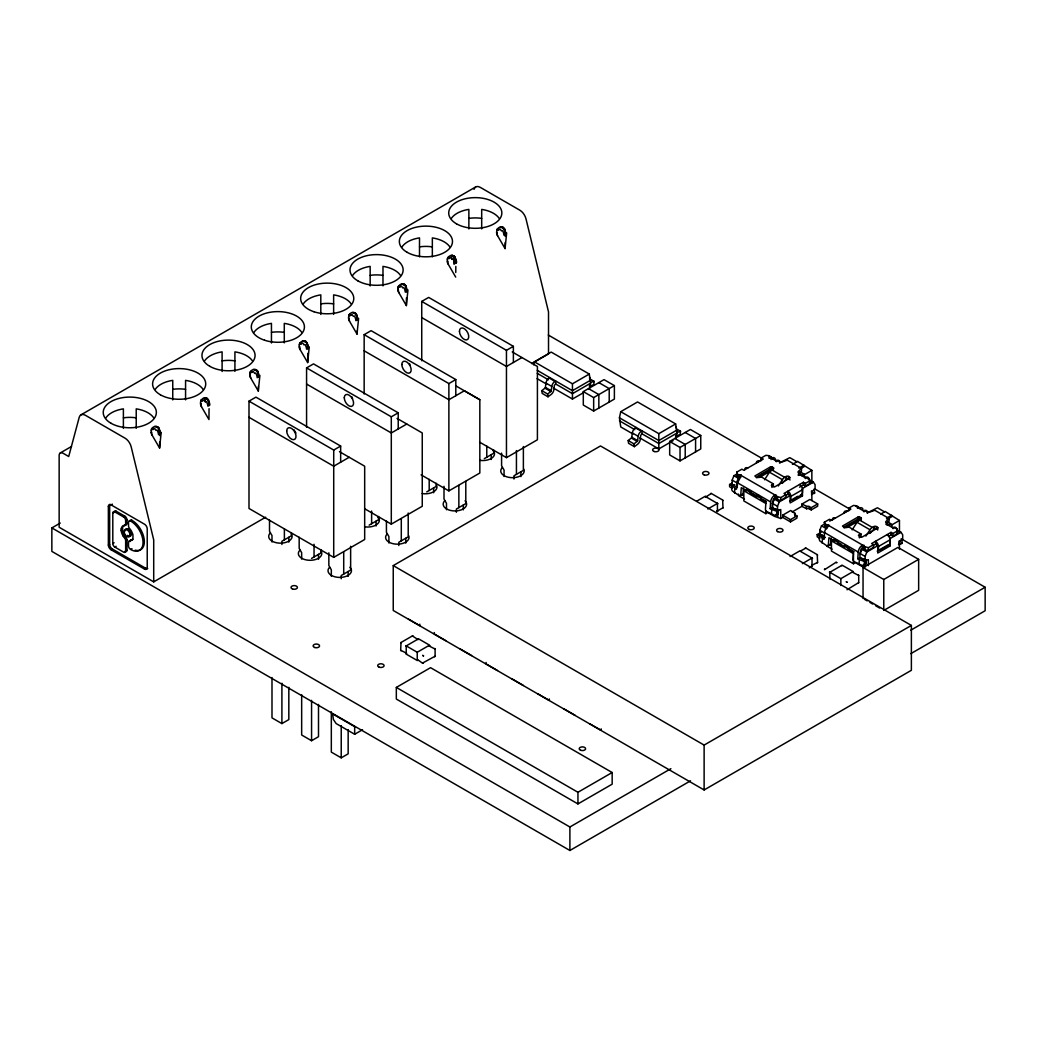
<?xml version="1.0" encoding="UTF-8"?>
<svg xmlns="http://www.w3.org/2000/svg" width="1037" height="1037" viewBox="0 0 1037 1037"><rect width="100%" height="100%" fill="white"/><g stroke="black" fill="none" stroke-linecap="round" stroke-linejoin="round"><path stroke-width="1.5" d="M811.517 494.61A1.828 0.661 67.7 0 0 811.699 494.208L811.478 490.942M811.699 494.208L814.551 493.042L814.317 489.775M899.299 544.321L899.079 541.042L901.918 539.875L902.151 543.142L899.299 544.321A1.828 0.661 67.7 0 1 898.496 544.451L901.347 543.284A1.828 0.661 67.7 0 0 902.151 543.142M151.246 430.342L152.452 428.333L151.415 429.292C151.532 427.672 154.176 428.216 152.932 429.616L154.552 428.398L155.991 430.381L157.067 429.992A5.496 2.035 67.3 0 1 158.518 434.646L160.437 433.531A5.496 4.096 49.8 0 0 158.7 429.046L159.167 428.553L156.989 426.713L158.168 427.05C152.776 423.939 149.056 431.314 152.322 435.553L159.594 448.049L159.659 441.827M159.724 435.618L158.842 427.866L159.737 430.407M209.059 408.682L208.955 419.544L201.684 407.061C198.404 402.823 202.124 395.447 207.53 398.558L206.337 398.221L208.515 400.049L208.048 400.554A5.496 4.096 49.8 0 1 209.798 405.039L207.867 406.154A5.496 2.035 67.3 0 0 206.415 401.5L205.352 401.876L203.9 399.906L202.293 401.125C203.537 399.725 200.88 399.18 200.763 400.8L201.813 399.841L200.595 401.85M209.098 405.584L208.191 399.375L209.098 401.915M249.943 373.359L251.161 371.35L250.124 372.309C250.228 370.689 252.885 371.233 251.641 372.633L253.248 371.415L254.7 373.385L255.763 373.009A5.496 2.035 67.3 0 1 257.215 377.662L259.146 376.548A5.496 4.096 49.8 0 0 257.409 372.063L257.863 371.557L255.698 369.729L256.878 370.066C251.472 366.942 247.765 374.318 251.032 378.57L258.304 391.053L258.356 386.477M258.459 377.312L257.539 370.883L258.446 373.424M299.304 344.867L300.523 342.858L299.473 343.817C299.589 342.184 302.247 342.741 300.989 344.141L302.61 342.923L304.061 344.893L305.124 344.517A5.496 2.035 67.3 0 1 306.576 349.171L308.495 348.056A5.496 4.096 49.8 0 0 306.758 343.571L307.224 343.066L305.047 341.238L306.226 341.575C300.834 338.451 297.113 345.827 300.38 350.065L307.652 362.561L307.756 353.397M307.808 348.821L306.9 342.391L307.795 344.932M348.652 316.376L349.871 314.354L348.821 315.326C348.938 313.692 351.595 314.25 350.35 315.65L351.958 314.418L353.41 316.402L354.473 316.026A5.496 2.035 67.3 0 1 355.924 320.679L357.856 319.565A5.496 4.096 49.8 0 0 356.106 315.079L356.572 314.574L354.395 312.746L355.587 313.083C350.182 309.959 346.462 317.335 349.741 321.574L357.013 334.07L357.039 331.01M357.156 320.329L356.248 313.887L357.156 316.441M398.001 287.884L399.219 285.862L398.182 286.821C398.286 285.201 400.943 285.745 399.699 287.158L401.306 285.927L402.758 287.91L403.821 287.521A5.496 2.035 67.3 0 1 405.273 292.175L407.204 291.073A5.496 4.096 49.8 0 0 405.467 286.575L405.934 286.082L403.756 284.242L404.936 284.579C399.543 281.468 395.823 288.843 399.089 293.082L406.361 305.578L406.439 297.943M406.517 291.838L405.597 285.395L406.504 287.949M455.762 272.498L455.826 266.392M455.865 263.333L454.958 256.904L455.852 259.444M496.71 230.888L497.929 228.879L496.879 229.838C496.995 228.218 499.653 228.762 498.408 230.162L500.015 228.944L501.467 230.914L502.53 230.538A5.496 2.035 67.3 0 1 503.982 235.192L505.913 234.077A5.496 4.096 49.8 0 0 504.176 229.592L504.63 229.086L502.465 227.259L503.645 227.596C498.24 224.485 494.519 231.86 497.799 236.099L505.071 248.582L505.136 242.477M505.2 236.371L504.306 228.412L505.213 230.953M734.766 484.681L731.915 485.407L731.681 489.036A1.828 0.83 75.7 0 0 732.485 491.045L739.381 495.816A1.828 1.141 64.5 0 0 740.716 495.388L743.036 494.273L743.529 488.025M734.546 493.016L734.883 488.271L731.915 485.407M761.327 460.635L761.327 457.939L763.271 459.067L743.84 470.279L741.896 469.165L736.724 472.159L737.372 474.026L739.303 475.14L741.248 474.777L741.248 475.516A6.041 3.487 -60 0 0 736.957 482.503L736.49 489.192L734.883 488.271M740.716 495.388L741.312 487.662L746.497 490.657L746.614 489.101L750.49 491.344L750.386 492.899L756.854 496.645L756.971 495.077L760.86 497.319L760.743 498.888L765.928 501.882L765.423 509.647A1.828 1.141 64.5 0 0 766.589 511.513L774.976 515.57A1.828 1.374 49.1 0 0 776.583 514.961L778.23 513.535L778.541 509.958L774.976 508.7M778.541 509.958L776.894 511.384L770.167 508.636L770.647 501.947A6.041 3.487 -60 0 1 774.937 494.96L776.467 495.206L775.585 498.771L777.517 499.899L780.757 500.275L785.942 497.28L785.942 494.584L783.998 493.469L803.429 482.244L805.373 483.372L809.91 480.753L809.262 478.887L807.317 477.759L805.425 478.485L805.01 477.59A6.041 3.487 -60 0 1 809.275 479.651M771.424 514.313L771.761 509.556M770.167 508.636L772.487 507.521L772.967 500.845A2.748 1.581 -60 0 1 774.937 497.656L774.937 494.96L741.248 475.516M776.583 514.961L776.894 511.384M822.367 534.794L819.515 535.507L819.282 539.136A1.828 0.83 75.7 0 0 820.086 541.145L826.982 545.916A1.828 1.141 64.5 0 0 828.317 545.488L830.637 544.373L831.13 538.125M822.147 543.116L822.484 538.372L819.515 535.507M848.927 510.735L848.927 508.052L850.871 509.167L831.441 520.38L829.496 519.265L824.324 522.259L824.972 524.126L826.904 525.24L828.848 524.878L828.848 525.616A6.041 3.487 -60 0 0 824.558 532.603L824.091 539.292L822.484 538.372M828.317 545.488L828.913 537.762L834.098 540.757L834.215 539.201L838.09 541.444L837.987 542.999L844.455 546.745L846.788 545.631M844.455 546.745L844.572 545.177L848.46 547.419L848.344 548.988L853.529 551.982L853.023 559.747A1.828 1.141 64.5 0 0 854.19 561.613L862.577 565.671A1.828 1.374 49.1 0 0 864.184 565.061L865.83 563.648L866.141 560.058L860.088 557.621L857.768 558.736L858.247 552.06A6.041 3.487 -60 0 1 862.538 545.06L864.067 545.306L863.186 548.884L865.117 549.999L868.358 550.375L873.543 547.38L873.543 544.697L871.598 543.569L891.029 532.357L892.974 533.472L897.511 530.853L896.862 528.987L894.918 527.859L893.026 528.585L892.611 527.69A6.041 3.487 -60 0 1 896.875 529.751M859.025 564.413L859.362 559.656L857.768 558.736M860.373 553.615L860.567 550.945A2.748 1.581 -60 0 1 862.538 547.756L862.538 545.06L828.848 525.616M864.184 565.061L864.495 561.484L866.141 560.058M159.594 448.049L161.189 432.39M258.304 391.053L259.898 375.394M307.652 362.561L309.259 346.902M357.013 334.07L358.608 318.411M406.361 305.578L407.956 289.919M505.071 248.582L506.665 232.923M890.122 542.144L890.057 542.766A2.748 1.581 -60 0 1 888.178 545.514L880.413 549.999A2.748 1.581 -60 0 1 878.533 549.416L878.469 546.486A4.213 2.437 60 0 0 875.487 541.327L876.045 544.71M533.718 364.868L534.366 361.809L551.204 352.087L589.288 374.072L590.584 383.197L572.45 393.671L555.676 383.988L554.354 385.388L553.862 389.718A4.576 2.644 -60 0 1 551.114 394.488L548.003 396.782L542.182 393.425L541.82 390.664L545.345 387.838L545.968 383.081A4.576 2.644 -60 0 1 549.169 378.012L549.843 377.624M548.003 396.782L547.64 394.034L551.178 391.208L551.788 386.451A4.576 2.644 -60 0 1 555.002 381.383L555.676 380.994L555.676 383.988M589.483 378.699L594.149 381.396L593.786 384.571L590.74 385.829A4.576 2.644 -60 0 1 589.223 385.971M632.972 433.997L620.735 426.933L619.439 417.807L620.735 411.676L637.574 401.954L675.657 423.939L676.954 433.064L658.819 443.538L642.046 433.842L640.723 435.255L640.231 439.584A4.576 2.644 -60 0 1 637.483 444.354L634.372 446.649L628.539 443.292L628.189 440.531L631.714 437.705L632.337 432.947A4.576 2.644 -60 0 1 635.538 427.879L636.212 427.49M634.372 446.649L634.009 443.901L637.535 441.075L638.157 436.318A4.576 2.644 -60 0 1 641.372 431.249L642.046 430.861L642.046 433.842M677.018 429.24L680.518 431.262L680.155 434.425L677.109 435.696A4.576 2.644 -60 0 1 675.593 435.838M455.71 277.086L448.438 264.591C445.171 260.352 448.891 252.976 454.284 256.087L453.104 255.75L455.036 257.357M589.288 389.329L590.584 383.197M675.981 437.666L676.954 433.064M151.389 432.662L151.596 432.04A5.496 3.992 -78.6 0 0 152.102 435.112M200.737 404.171L200.958 403.549A5.496 3.992 -78.6 0 0 201.45 406.621M250.098 375.679L250.306 375.057A5.496 3.992 -78.6 0 0 250.811 378.129M299.447 347.188L299.667 346.565A5.496 3.992 -78.6 0 0 300.16 349.625M348.795 318.696L349.015 318.074A5.496 3.992 -78.6 0 0 349.508 321.133M398.156 290.191L398.364 289.569A5.496 3.992 -78.6 0 0 398.869 292.641M447.504 261.7L447.725 261.078A5.496 3.992 -78.6 0 0 448.217 264.15M496.853 233.208L497.073 232.586A5.496 3.992 -78.6 0 0 497.566 235.658M737.372 487.481L732.187 484.499L732.187 480.157L733.898 475.724L736.633 474.142M737.372 486.042L737.372 483.138L739.951 478.213M782.702 517.398L782.702 515.156L790.738 510.515L795.003 513.289A1.828 1.063 0 0 0 795.003 514.78L796.947 515.907L796.947 518.15L790.479 521.883L782.702 517.398L780.757 518.526L780.757 509.543L777.517 510.671L772.345 507.676L772.345 503.334L774.937 498.408L774.289 499.523M777.517 510.671L777.517 506.328L779.241 501.895L790.155 495.595L787.887 493.91L787.887 491.227A4.213 2.437 60 0 1 790.868 496.386L790.933 499.315A2.748 1.581 -60 0 0 792.812 499.899L800.577 495.414A2.748 1.581 -60 0 0 802.457 492.666L802.521 489.658A4.213 2.437 60 0 0 799.54 484.499M824.972 537.581L819.787 534.599L819.787 530.257L821.498 525.824L825.595 523.465M868.358 565.632L868.358 559.643L865.117 560.771L859.945 557.776L859.945 553.434L862.538 548.508L861.89 549.623M865.117 560.771L865.117 556.428L866.841 551.995L877.756 545.695L875.487 544.023L872.895 545.514M417.924 638.766L418.067 639.609L412.376 635.94L400.995 642.499L400.671 650.225L406.685 653.323L405.895 653.621M412.376 635.94L413.037 635.94M423.394 663.343L422.603 663.045L435.099 656.214L435.099 649.058L429.072 645.96L429.875 645.662M705.73 496.295L705.588 497.138L711.291 493.469L722.659 500.041L722.983 507.754L717.098 511.15M710.63 493.469L711.291 493.469M717.76 511.15L716.969 510.852M800.188 551.217L805.879 548.08L817.247 554.652L817.584 562.365L811.556 565.463L812.36 565.774M805.218 548.08L805.879 548.08M824.609 568.898L824.48 569.741L835.991 562.326L836.781 562.637L835.991 562.326M847.009 589.742L858.714 582.6L858.714 575.457L852.686 572.359L853.49 572.048M447.362 259.38C447.336 257.889 450.162 256.346 449.06 258.654L450.667 257.435L452.119 259.419L453.182 259.03A5.496 2.035 67.3 0 1 454.634 263.683L456.565 262.568A5.496 4.096 49.8 0 0 454.815 258.083L454.387 256.424L452.002 255.387L453.312 255.945M764.541 479.768L769.441 472.185A5.133 2.955 -60 0 1 771.774 469.865L773.252 469.009A1.828 1.063 0 0 0 773.252 467.518L770.66 466.767L754.871 475.983L756.414 477.24A1.828 1.063 0 0 0 758.993 477.24L760.419 476.411L773.382 483.89L773.382 486.586M778.307 485.99L782.404 479.664A5.133 2.955 -60 0 1 784.724 477.344L786.202 476.489A1.828 1.063 0 0 1 788.794 476.489L790.324 477.746L774.548 486.962L771.956 486.21A1.828 1.063 0 0 1 771.956 484.72L773.382 483.89M782.3 483.333L786.202 479.185A1.828 1.063 0 0 1 788.794 479.185L788.794 476.489M852.142 529.868L857.042 522.285A5.133 2.955 -60 0 1 859.375 519.965L860.853 519.109A1.828 1.063 0 0 0 860.853 517.619L858.26 516.867L842.472 526.083L844.014 527.34A1.828 1.063 0 0 0 846.594 527.34L848.02 526.524L860.982 533.99L860.982 536.686L859.556 537.516A1.828 1.063 0 0 0 859.258 537.736M865.908 536.09L870.004 529.764A5.133 2.955 -60 0 1 872.324 527.444L873.802 526.589A1.828 1.063 0 0 1 876.395 526.589L877.924 527.846L862.149 537.062L859.556 536.31A1.828 1.063 0 0 1 859.556 534.82L860.982 533.99M869.9 533.446L873.802 529.285A1.828 1.063 0 0 1 876.395 529.285L876.395 526.589M400.671 650.225L400.995 650.795M435.099 649.058L434.762 648.488M722.983 500.612L722.659 500.041M817.584 555.223L817.247 554.652M858.714 575.457L858.377 574.874M717.098 503.243L717.902 503.71L716.969 503.71M780.122 462.826A6.041 3.487 -60 0 0 775.87 460.765L776.285 461.659L778.165 460.934L779.746 461.854A1.828 1.063 0 0 0 781.989 462.009L787.239 460.182L801.484 468.413L801.484 471.109L799.384 473.131M776.467 498.162L775.585 498.771M867.723 512.926A6.041 3.487 -60 0 0 863.471 510.865L863.886 511.76L865.765 511.034L867.347 511.954A1.828 1.063 0 0 0 869.589 512.109L874.839 510.295L889.085 518.513L889.085 521.209L885.935 524.242M801.484 468.413L798.334 471.446A1.828 1.063 0 0 0 798.607 472.742L798.607 475.426A1.828 1.063 0 0 1 798.179 475.037M889.085 518.513L885.935 521.546A1.828 1.063 0 0 0 886.207 522.842L887.789 523.75L886.544 524.839L888.087 525.085A6.041 3.487 -60 0 1 892.118 526.07M774.976 515.57L776.609 514.145A1.828 1.374 49.1 0 0 778.23 513.535M776.674 514.585L778.307 513.159M862.577 565.671L864.21 564.258A1.828 1.374 49.1 0 0 865.83 563.648M864.275 564.685L865.908 563.26M794.718 515.752L795.003 513.289M80.912 414.878L475.724 186.932M60.276 452.949L71.488 446.48M339.475 451.665L364.674 466.209L364.674 539.499L333.72 557.375L248.997 508.467L248.997 401.15L255.932 397.145L340.654 446.053L340.654 462.204M306.576 427.244L306.576 367.902L313.511 363.896L398.221 412.817L398.221 428.968M364.156 393.995L364.156 334.666L371.09 330.66L455.8 379.568L455.8 395.719M421.735 360.759L421.735 301.417L428.67 297.412L513.38 346.332L513.38 362.483M690.538 780.822L569.896 850.483L51.85 551.399L51.85 527.911L60.263 523.05M147.721 568.509A3.863 2.23 60 0 1 145.789 568.315L144.493 569.067L111.102 549.779A3.863 2.23 60 0 1 108.366 545.047L108.366 506.484L109.663 505.732A3.863 2.23 60 0 1 110.026 504.371M108.366 506.484A3.863 2.23 60 0 1 111.102 504.902L112.398 504.163M112.8 513.108L114.083 512.369A2.891 1.672 60 0 1 116.131 511.189L124.907 516.245A2.891 1.672 60 0 1 126.955 519.796L126.955 523.374A2.891 1.672 60 0 1 125.801 524.839A8.361 4.835 60 0 0 122.509 528.248L121.212 528.987L121.212 530.685A8.361 4.835 60 0 0 124.505 537.879A2.891 1.672 60 0 1 125.658 540.679L125.658 550.958A2.891 1.672 60 0 1 123.61 552.138L114.835 547.082A2.891 1.672 60 0 1 112.8 543.531L112.8 513.108A2.891 1.672 60 0 1 114.835 511.928L116.131 511.189M114.835 511.928L123.61 516.996L124.907 516.245M121.212 528.987A8.361 4.835 60 0 1 124.505 525.59A2.891 1.672 60 0 0 125.658 524.126L125.658 520.535L126.955 519.796M132.023 548.806L130.027 549.079A2.891 1.672 60 0 1 128.51 545.916L128.51 542.325A2.891 1.672 60 0 1 129.664 540.86A8.361 4.835 60 0 0 132.956 537.464L132.956 535.766A8.361 4.835 60 0 0 129.664 528.572A2.891 1.672 60 0 1 128.51 525.772L128.51 522.194A2.891 1.672 60 0 1 130.558 521.002L131.855 520.263A17.422 10.059 60 0 1 144.221 539.681A17.422 10.059 60 0 1 135.212 550.167M125.658 524.126L126.955 523.374M124.505 525.59L125.801 524.839M121.212 530.685L122.509 529.933L122.509 528.248M108.366 545.047L109.663 544.308L109.663 505.732M112.8 543.531L114.083 542.792M124.505 537.879L125.801 537.127A8.361 4.835 60 0 1 122.509 529.933M114.835 547.082L116.131 546.33M125.658 540.679L126.955 539.927A2.891 1.672 60 0 0 125.801 537.127M111.102 549.779L112.398 549.027L145.789 568.315M129.664 540.86L130.96 540.121A8.361 4.835 60 0 0 133.19 539.227M125.658 550.958L126.955 550.206L126.955 539.927M248.997 401.15L333.72 450.058L340.654 446.053M306.576 367.902L391.299 416.809L398.221 412.817M364.156 334.666L448.878 383.573L455.8 379.568M421.735 301.417L506.458 350.325L513.38 346.332M349.197 457.278L333.72 466.209L248.997 417.302M406.776 424.029L391.299 432.96L306.576 384.053M521.935 357.545L506.458 366.476L421.735 317.568M153.709 581.861L153.709 539.888L131.193 446.895A9.164 5.289 60 0 0 125.036 438.171L85.488 415.331A9.164 5.289 60 0 0 79.227 417.263L68.714 456.513L63.024 453.221A5.496 3.176 60 0 0 59.148 455.463L59.148 527.263L153.709 581.861L265.705 517.191M531.722 363.611L548.521 353.915L548.521 311.93L526.018 218.937A9.164 5.289 60 0 0 519.861 210.213L480.312 187.386A9.164 5.289 60 0 0 474.052 189.317M534.366 361.809L572.45 383.794L589.288 374.072M590.584 380.203L572.45 390.677L537.27 370.365M583.3 391.597L604.027 379.633L614.384 385.608L614.384 399.076L593.657 411.041L583.3 405.052L583.3 391.597L593.657 397.573L614.384 385.608M553.408 388.058L572.45 399.051L582.82 393.075M311.567 558.386L320.977 552.954L320.977 549.779M369.146 525.137L378.557 519.706L378.557 516.543M426.725 491.901L436.136 486.47L436.136 483.294M484.305 458.652L493.716 453.221L493.716 450.058M364.907 508.895L391.299 524.126L422.253 506.263L422.253 432.96L397.054 418.417M421.1 474.855L448.878 490.89L479.833 473.015L479.833 399.725L464.356 390.78L448.878 399.725L364.156 350.817M480.066 442.41L506.458 457.641L537.412 439.779L537.412 366.476L512.213 351.932M393.243 565.606L600.501 445.949L911.38 625.428L911.38 670.304L704.123 789.961L393.243 610.469L393.243 565.606L704.123 745.084L911.38 625.428M620.735 411.676L658.819 433.66L675.657 423.939M676.954 430.07L658.819 440.544L619.439 417.807M669.669 441.451L690.396 429.487L700.753 435.475L700.753 448.93L680.026 460.895L669.669 454.919L669.669 441.451L680.026 447.44L700.753 435.475M639.777 437.925L658.819 448.917L673.065 440.686M406.232 645.908L418.533 638.805L429.538 645.157L417.237 652.26L406.232 645.908L406.232 654.127L417.237 660.491L417.237 652.26M271.992 677.537L271.992 717.863L281.908 723.593L288.83 719.587L288.83 687.324M761.327 457.939L765.863 455.321L769.104 455.697L771.048 456.824L771.048 459.521M757.127 462.321L761.21 459.961M771.048 456.824L769.804 457.913L771.334 458.147A6.041 3.487 -60 0 1 775.598 460.208M696.864 501.104L705.134 496.334L717.435 503.438L717.435 511.656M732.187 488.233L729.594 486.742L729.594 484.499L732.187 482.996M757.749 476.216L770.698 468.737L773.459 470.331M756.414 477.694L770.698 469.502L771.956 470.228L759.382 477.474M396.328 687.427L430.549 667.672L612.167 772.526L612.167 784.166L577.946 803.921L396.328 699.055L396.328 687.427L577.946 792.281L612.167 772.526M707.804 508.998L717.435 503.438M780.757 518.526L774.289 516.283L767.808 512.537L765.863 513.665L743.84 500.949L743.84 490.773L745.784 489.658L766.434 501.571M301.663 694.66L301.663 735L311.567 740.716L318.502 736.711L318.502 704.447M792.424 464.395L797.596 461.4L811.854 470.37L811.854 483.086M798.892 468.128L804.077 465.133M800.836 468.504L804.725 466.261M354.667 734.261L354.667 726.639L332.644 713.923L333.383 719.458L336.131 723.554L354.667 734.261L362.535 729.724M811.854 470.37L804.725 474.492L800.058 471.796M775.585 496.088L780.757 497.579L785.942 494.584M785.294 495.414L788.211 494.208M799.54 487.183L803.429 484.94L805.373 486.068L809.91 483.449L809.91 480.753M811.854 500.573L811.854 491.603L815.082 488.984L815.082 484.642L813.371 482.192L802.457 488.492L802.457 495.829L790.155 502.932L790.155 495.595M790.868 496.386L802.521 489.658M331.321 711.784L331.321 752.123L341.225 757.84L348.16 753.847L348.16 729.633M789.572 501.014L797.777 496.282M801.873 506.328L801.873 504.086L809.91 499.445L817.674 503.943L817.674 506.186L811.206 509.919L809.262 508.804A1.828 1.063 0 0 0 806.669 508.804L801.873 506.328L792.125 511.954M782.702 515.156L790.479 519.641L796.947 515.907M801.873 504.086L807.045 506.393A1.828 1.063 0 0 1 809.262 506.562L811.206 507.676L817.674 503.943M848.927 508.052L853.464 505.434L856.705 505.797L858.649 506.924L857.405 508.013L858.934 508.247A6.041 3.487 -60 0 1 862.978 509.245M829.691 521.105L832.413 519.524M846.088 511.63L850.171 509.271M819.787 538.333L817.195 536.842L817.195 534.599L821.084 532.357M790.09 556.506L799.721 550.945L812.023 558.049L812.023 566.28L809.275 567.861M844.053 527.068L858.299 518.837L861.06 520.431M844.014 527.794L859.556 519.563L859.556 516.867M846.983 527.574L859.556 520.328L858.299 519.602L858.26 516.867M865.428 559.449L865.428 566.928L861.89 566.383L855.408 562.637L853.464 563.765L831.441 551.049L831.441 540.873L833.385 539.758L841.642 544.529M880.672 514.119L885.196 511.5L899.455 520.47L899.455 533.187M802.392 563.61L812.023 558.049M886.492 518.228L891.677 515.246M887.141 519.356L892.326 516.361M899.455 520.47L892.326 524.592L887.659 521.896M863.186 548.884L864.067 547.99M863.186 546.188L868.358 547.679L873.543 544.697M888.437 536.544L891.029 535.04L892.974 536.168L897.511 533.549L897.511 530.853M829.833 572.294L842.148 565.191L853.153 571.543L840.851 578.646L829.833 572.294L829.833 579.152M899.455 549.182L899.455 541.703L902.683 539.084L902.683 534.742L900.972 532.292L890.057 538.592L890.057 545.929L877.756 553.032L877.756 545.695M878.469 546.486L890.122 539.758A4.213 2.437 60 0 0 887.141 534.599M877.172 551.114L888.113 544.801L890.057 545.929M863.043 598.479L863.043 567.524L897.925 547.393L918.652 559.358L918.652 590.312L883.77 610.443L883.77 579.489L918.652 559.358M51.85 527.911L569.896 826.995L670.9 768.676M910.797 630.185L985.15 587.253L985.15 610.741L910.797 653.66M779.461 462.891L789.831 457.654L796.947 461.776M801.484 475.594L804.077 474.116M867.062 512.991L877.432 507.767L884.548 511.876M739.381 495.816L743.114 493.897M756.854 496.645L759.188 495.53M834.098 540.757L836.418 539.655M826.982 545.916L830.715 543.997M811.699 493.871L814.551 492.705M899.299 543.984L902.151 542.805M594.149 381.396L590.559 382.342M680.518 431.262L677.044 432.481L676.591 429.694M804.738 477.033A6.041 3.487 -60 0 0 800.486 474.972L798.944 474.739L800.188 473.65L798.607 472.742M774.937 497.656L776.22 497.656M862.538 547.756L863.419 547.627M417.833 660.517L417.704 659.675L422.733 663.343M740.846 477.331L739.951 477.461L739.951 474.777M500.534 227.012L504.397 228.853M451.186 255.504L452.262 255.595M401.825 283.995L405.687 285.849M352.476 312.487L356.326 314.341M303.128 340.992L306.978 342.832M253.767 369.483L257.63 371.324M204.419 397.975L208.268 399.815M155.07 426.466L158.92 428.307M722.659 508.324L722.983 507.754M817.247 562.948L817.584 562.365M858.377 583.17L858.714 582.6M400.995 642.499L400.671 643.083M434.762 656.784L435.099 656.214M859.362 559.656L864.495 561.484M855.629 506.121L859.517 508.363M897.083 530.05L900.972 532.292M858.934 508.247L863.471 510.865M888.087 525.085L892.611 527.69M769.324 456.773L773.213 459.015M808.186 479.198L813.371 482.192M771.334 458.147L775.87 460.765M800.486 474.972L805.01 477.59M548.314 335.042L761.132 457.913M814.33 488.634L849.342 508.843M901.14 538.747L985.15 587.253M873.439 527.574L876.187 529.168M785.839 477.474L790.09 479.937M859.375 519.965L872.324 527.444M771.774 469.865L784.724 477.344M857.042 522.285L870.004 529.764M769.441 472.185L782.404 479.664M800.512 494.701L802.457 495.829M598.842 382.614L609.212 388.603L609.212 402.058M685.211 432.481L695.581 438.47L695.581 451.925M858.39 535.196L860.982 536.686M588.485 388.603L598.842 394.578L598.842 408.047M674.854 438.47L685.211 444.445L685.211 457.913M824.324 522.259L824.972 526.822L826.904 527.937L826.904 525.24M736.724 472.159L737.372 476.722L739.303 477.837L739.303 475.14M821.498 525.824L826.683 528.818M861.656 549.014L866.841 551.995M733.898 475.724L739.083 478.718M774.056 498.901L779.241 501.895M824.558 532.603L858.247 552.06M736.957 482.503L770.647 501.947M819.787 530.257L824.972 533.251M859.945 553.434L865.117 556.428M732.187 480.157L737.372 483.138M772.345 503.334L777.517 506.328M844.403 546.11L854.034 551.671M549.169 378.012L555.002 381.383M635.538 427.879L641.372 431.249M831.441 540.873L853.464 553.589L853.464 563.765M743.84 490.773L765.863 503.489M772.487 507.521L773.783 508.273M817.195 534.599L819.787 536.09M537.27 373.359L548.443 379.814M619.439 420.802L634.813 429.668M729.594 484.499L732.187 485.99M545.968 383.081L551.788 386.451M632.337 432.947L638.157 436.318M537.088 378.635L546.603 384.131M826.904 546.188L832.089 549.182M744.488 499.082L739.303 496.088L738.357 494.04M863.043 567.524L883.77 579.489M545.475 387.423L551.295 390.78M631.844 437.277L637.664 440.647M545.086 388.227L550.906 391.597M631.442 438.094L637.275 441.464M541.82 390.664L547.64 394.034M628.189 440.531L634.009 443.901M864.43 599.282L867.191 600.877M869.952 602.471L872.713 604.065M875.487 605.66L879.635 608.058M456.021 385.971L479.833 399.725M408.397 619.076L419.791 625.661L419.791 624.157M445.703 640.607L434.309 634.035L434.309 632.531M460.208 648.993L471.615 655.565M497.514 670.524L486.12 663.952L486.12 662.449M512.019 678.898L523.426 685.483M537.931 693.857L549.325 700.442L549.325 698.951M563.843 708.815L575.237 715.4M589.742 723.774L601.149 730.359L601.149 728.855M111.102 504.902L144.493 524.191A3.863 2.23 60 0 1 147.228 528.922L147.228 567.485A3.863 2.23 60 0 1 144.493 569.067M502.66 227.453L501.61 227.103M403.95 284.436L402.9 284.099M354.602 312.941L353.552 312.591M305.241 341.432L304.204 341.082M255.893 369.924L254.843 369.574M206.544 398.415L205.495 398.065M157.183 426.907L156.146 426.557M823.274 535.675L825.115 537.438M841.538 565.541L841.875 565.722M787.887 493.91L788.444 494.61M897.511 533.549L896.862 528.987M809.262 481.583L809.91 483.449M451.471 256.269L452.093 259.276M204.704 398.739L205.326 401.747M590.39 381.085L590.066 378.57A4.576 2.644 -60 0 0 589.496 377.248M806.41 506.704L806.669 508.804M892.974 533.472L892.974 536.168M891.029 532.357L891.029 535.04M877.691 527.34L877.691 530.037M873.802 526.589L873.802 529.285M868.358 547.679L868.358 550.375M865.117 547.303L865.117 549.999M860.853 517.619L860.853 520.315M859.556 534.82L859.556 537.516M840.851 578.646L840.851 585.503M827.552 524.878L827.552 527.561M824.972 524.126L824.972 526.822M811.206 507.676L811.206 509.919M809.262 506.562L809.262 508.804M805.373 483.372L805.373 486.068M803.429 482.244L803.429 484.94M790.479 519.641L790.479 521.883M786.202 476.489L786.202 479.185M780.757 497.579L780.757 500.275M777.828 512.343L777.828 516.828M777.517 497.203L777.517 499.899M771.956 466.767C773.2 470.241 769.415 470.241 770.66 466.767M771.956 484.72L771.956 487.416M769.104 455.697L769.104 458.393M765.863 510.748L765.863 513.665M737.372 474.026L737.372 476.722M704.123 745.084L704.123 789.961M680.026 447.44L680.026 460.895M658.819 433.66L658.819 448.917M593.657 397.573L593.657 411.041M577.946 792.281L577.946 803.921M572.45 383.794L572.45 399.051M569.896 826.995L569.896 850.483M523.374 446.558L523.374 470.357L513.963 475.789L513.963 479.016M520.898 471.783L520.898 476.618M516.439 450.564L516.439 474.35M506.458 350.325L506.458 457.641M504.06 476.514L504.06 470.059L501.584 465.769L501.584 453.078M491.227 454.66L491.227 459.495M486.781 446.13L486.781 457.226M481.686 228.892L481.686 209.409A25.653 14.803 0 0 1 499.277 218.535M468.867 228.944L468.867 209.409A25.653 14.803 0 0 0 451.264 218.535M465.794 481.388L465.794 503.593L456.384 509.024L456.384 512.252M463.319 505.019L463.319 509.867M458.86 485.394L458.86 507.599M453.973 256.243L453.973 264.215M448.878 383.573L448.878 490.89M446.48 509.763L446.48 503.308L444.005 499.017L444.005 486.327M433.66 487.896L433.66 492.744M432.338 256.813L432.338 237.901A25.653 14.803 0 0 1 449.928 247.026M429.201 479.366L429.201 490.475M419.505 256.761L419.505 237.901A25.653 14.803 0 0 0 401.915 247.026M408.215 513.043L408.215 536.842L398.804 542.273L398.804 545.501M405.739 538.268L405.739 543.103M401.293 518.63L401.293 540.834M391.299 416.809L391.299 524.126M388.901 542.999L388.901 536.544L386.425 532.253L386.425 521.157M382.977 285.875L382.977 266.392A25.653 14.803 0 0 1 400.58 275.518M376.081 521.144L376.081 525.979M371.622 511.021L371.622 523.711M370.157 285.927L370.157 266.392A25.653 14.803 0 0 0 352.567 275.518M350.636 546.292L350.636 570.078L341.225 575.509L341.225 578.737M348.16 571.504L348.16 576.352M343.714 551.878L343.714 574.083M341.225 725.576L341.225 757.84M333.72 450.058L333.72 557.375M333.629 314.367L333.629 294.884A25.653 14.803 0 0 1 351.219 304.01M331.321 576.248L331.321 569.793L328.846 565.502L328.846 552.812M320.809 314.418L320.809 294.884A25.653 14.803 0 0 0 303.206 304.01M318.502 554.38L318.502 559.228M314.042 544.269L314.042 556.96M311.567 700.377L311.567 740.716M301.663 559.112L301.663 552.669L299.174 548.379L299.174 537.27M291.306 532.655L291.306 535.831L281.908 541.262L281.908 544.49M288.83 537.257L288.83 542.105M284.281 342.858L284.281 323.375A25.653 14.803 0 0 1 301.871 332.501M284.384 528.727L284.384 539.823M281.908 683.253L281.908 723.593M271.992 541.988L271.992 535.533L269.516 531.242L269.516 520.146M271.448 342.988L271.448 323.375A25.653 14.803 0 0 0 253.858 332.501M234.919 371.35L234.919 351.867A25.653 14.803 0 0 1 252.522 361.006M222.099 371.479L222.099 351.867A25.653 14.803 0 0 0 204.509 361.006M185.571 399.854L185.571 380.372A25.653 14.803 0 0 1 203.161 389.497M172.751 399.906L172.751 380.372A25.653 14.803 0 0 0 155.148 389.497M136.223 428.346L136.223 408.863A25.653 14.803 0 0 1 153.813 417.989M123.39 428.398L123.39 408.863A25.653 14.803 0 0 0 105.8 417.989M468.867 218.379A25.653 14.803 0 0 1 481.686 218.379M419.505 246.871A25.653 14.803 0 0 1 432.338 246.871M370.157 275.362A25.653 14.803 0 0 1 382.977 275.362M320.809 303.867A25.653 14.803 0 0 1 333.629 303.867M222.099 360.85A25.653 14.803 0 0 1 234.919 360.85M271.448 332.358A25.653 14.803 0 0 1 284.281 332.358M172.751 389.342A25.653 14.803 0 0 1 185.571 389.342M123.39 417.833A25.653 14.803 0 0 1 136.223 417.833M112.398 549.027A3.863 2.23 60 0 1 109.663 544.308M129.806 541.573A2.891 1.672 60 0 1 130.96 540.121M129.871 520.872A2.891 1.672 60 0 1 131.855 520.263M126.955 550.206A2.891 1.672 60 0 1 124.907 551.399M125.425 530.775A4.187 2.411 60 0 1 128.121 528.922A4.187 2.411 60 0 1 131.297 533.562A4.187 2.411 60 0 1 129.145 536.22M128.381 535.896A4.187 2.411 60 0 1 127.616 535.338M130.558 521.002A17.422 10.059 60 0 1 143.041 542.351A17.422 10.059 60 0 1 130.727 549.558M123.61 516.996A2.891 1.672 60 0 1 125.658 520.535M123.325 535.831A10.072 5.82 0 0 1 125.412 534.898M756.414 463.033A4.213 2.437 60 0 1 759.382 461.309M744.747 469.761A4.213 2.437 60 0 1 747.729 468.037M814.551 493.042A1.828 0.661 67.7 0 1 813.747 493.184M743.036 494.273A1.828 1.141 64.5 0 1 741.701 494.701M844.014 513.134A4.213 2.437 60 0 1 846.983 511.41M832.348 519.861A4.213 2.437 60 0 1 835.329 518.137M830.637 544.373A1.828 1.141 64.5 0 1 829.302 544.801M675.865 427.114A4.576 2.644 -60 0 1 676.422 428.437M295.96 432.986A6.598 3.811 60 0 1 294.249 430.031M352.567 398.338A6.598 3.811 60 0 1 351.828 396.795M410.146 365.089A6.598 3.811 60 0 1 409.408 363.546M122.872 535.662A10.072 5.82 0 0 1 124.959 534.742M129.988 533.964A10.072 5.82 0 0 1 132.593 534.159M321.405 551.775A11.718 6.766 0 0 1 308.546 560.239A11.718 6.766 0 0 1 299.926 550.141M408.643 535.649A11.718 6.766 0 0 1 395.784 544.114A11.718 6.766 0 0 1 387.164 534.029M465.056 500.78A11.718 6.766 0 0 1 454.893 510.93A11.718 6.766 0 0 1 444.743 500.78M492.964 450.408A11.718 6.766 0 0 1 492.108 457.913A11.718 6.766 0 0 1 479.781 460.337M436.564 485.29A11.718 6.766 0 0 1 422.202 493.573M523.802 469.165A11.718 6.766 0 0 1 510.943 477.629A11.718 6.766 0 0 1 502.323 467.531M377.805 516.893A11.718 6.766 0 0 1 376.962 524.398A11.718 6.766 0 0 1 364.622 526.822M349.897 567.265A11.718 6.766 0 0 1 339.747 577.415A11.718 6.766 0 0 1 329.585 567.265M291.734 534.651A11.718 6.766 0 0 1 278.888 543.103A11.718 6.766 0 0 1 270.255 533.018M405.895 645.714L406.685 646.168L405.895 645.714M417.833 652.61L417.833 652.61M422.733 655.436L423.537 655.89L422.733 655.436M811.699 557.854L812.489 558.321L811.699 557.854M829.509 572.1L830.3 572.567L829.509 572.1M841.448 578.996L841.448 578.996M846.348 581.822L847.138 582.288L846.348 581.822M448.347 257.189L447.53 258.33L448.347 257.189M456.487 223.811A26.56 15.335 0 0 0 500.936 216.94A26.56 15.335 0 0 0 468.4 198.158A26.56 15.335 0 0 0 456.487 223.811M407.139 252.315A26.56 15.335 0 0 0 451.575 245.432A26.56 15.335 0 0 0 419.052 226.649A26.56 15.335 0 0 0 407.139 252.315M357.791 280.807A26.56 15.335 0 0 0 402.226 273.924A26.56 15.335 0 0 0 369.69 255.141A26.56 15.335 0 0 0 357.791 280.807M313.939 311.735A26.56 15.335 0 0 0 353.773 298.449A26.56 15.335 0 0 0 313.939 285.175A26.56 15.335 0 0 0 313.939 311.735M264.578 340.227A26.56 15.335 0 0 0 304.424 326.953A26.56 15.335 0 0 0 264.578 313.667A26.56 15.335 0 0 0 264.578 340.227M209.733 366.281A26.56 15.335 0 0 0 254.169 359.411A26.56 15.335 0 0 0 221.633 340.629A26.56 15.335 0 0 0 209.733 366.281M111.024 423.277A26.56 15.335 0 0 0 155.459 416.394A26.56 15.335 0 0 0 122.936 397.612A26.56 15.335 0 0 0 111.024 423.277M160.372 394.773A26.56 15.335 0 0 0 204.82 387.903A26.56 15.335 0 0 0 172.285 369.12A26.56 15.335 0 0 0 160.372 394.773M124.129 531.514A4.187 2.411 60 0 0 128.562 537.036A4.187 2.411 60 0 0 128.562 531.125A4.187 2.411 60 0 0 124.129 531.514M286.692 430.99A6.598 3.811 60 0 0 293.691 439.688A6.598 3.811 60 0 0 293.691 430.355A6.598 3.811 60 0 0 286.692 430.99M344.271 397.741A6.598 3.811 60 0 0 351.271 406.439A6.598 3.811 60 0 0 351.271 397.119A6.598 3.811 60 0 0 344.271 397.741M401.85 364.505A6.598 3.811 60 0 0 408.85 373.203A6.598 3.811 60 0 0 408.85 363.87A6.598 3.811 60 0 0 401.85 364.505M459.43 331.257A6.598 3.811 60 0 0 466.43 339.955A6.598 3.811 60 0 0 466.43 330.634A6.598 3.811 60 0 0 459.43 331.257M379.27 667.232A3.202 1.854 0 0 0 384.079 665.624A3.202 1.854 0 0 0 379.27 664.03A3.202 1.854 0 0 0 379.27 667.232M654.204 451.51A3.202 1.854 0 0 0 659.013 449.902A3.202 1.854 0 0 0 654.204 448.308A3.202 1.854 0 0 0 654.204 451.51M704.175 474.894A3.202 1.854 0 0 0 708.984 473.3A3.202 1.854 0 0 0 704.175 471.692A3.202 1.854 0 0 0 704.175 474.894M749.414 529.518A3.202 1.854 0 0 0 754.223 527.911A3.202 1.854 0 0 0 749.414 526.303A3.202 1.854 0 0 0 749.414 529.518M314.742 647.503A3.202 1.854 0 0 0 319.552 645.895A3.202 1.854 0 0 0 314.742 644.288A3.202 1.854 0 0 0 314.742 647.503M777.543 531.592A3.202 1.854 0 0 0 782.896 530.763A3.202 1.854 0 0 0 778.968 528.494A3.202 1.854 0 0 0 777.543 531.592M580.785 750.334A3.202 1.854 0 0 0 585.594 748.74A3.202 1.854 0 0 0 580.785 747.133A3.202 1.854 0 0 0 580.785 750.334M292.603 589.042A3.202 1.854 0 0 0 297.412 587.435A3.202 1.854 0 0 0 292.603 585.84A3.202 1.854 0 0 0 292.603 589.042"/></g></svg>
